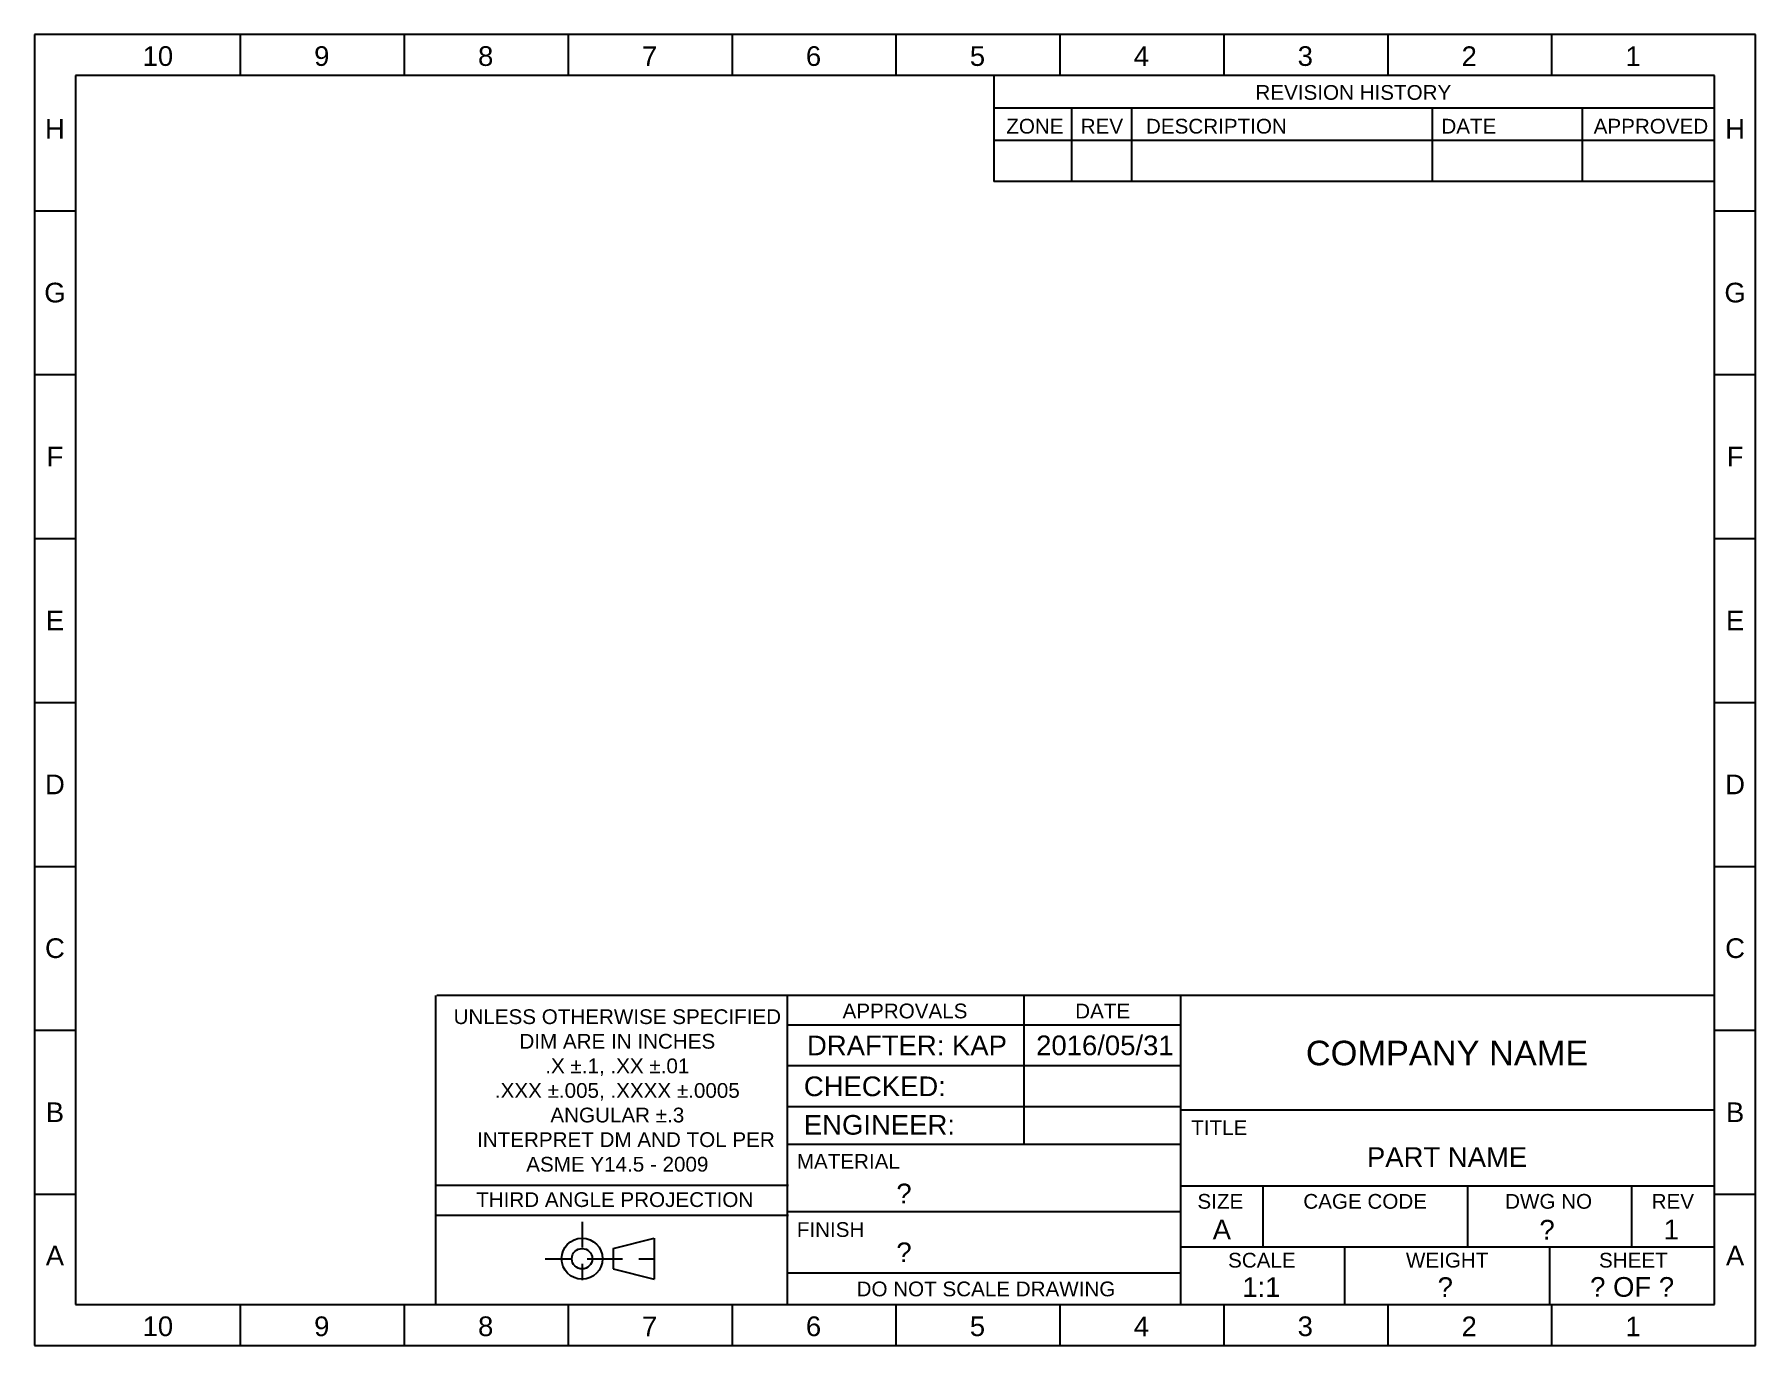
# Model space of a CAD drawing. Header units: inches. Extents: x 0.2 to 10.8, y 0.2 to 8.2.
import ezdxf

# ---------------------------------------------------------------- set-up
doc = ezdxf.new("R2010")
doc.units = ezdxf.units.IN
doc.header["$LTSCALE"] = 0.5
doc.header["$MEASUREMENT"] = 0
doc.linetypes.add('CENTER', pattern=[2, 1.25, -0.25, 0.25, -0.25])
for name, color, linetype in [('Center', 7, 'CENTER'), ('Dimension', 7, 'Continuous'), ('Visible', 1, 'Continuous')]:
    doc.layers.add(name, color=color, linetype=linetype)
doc.styles.get("Standard").update_dxf_attribs({"font": 'arial.ttf', "height": 0.12})
doc.styles.add('vert', font='arial.ttf', dxfattribs={"height": 0.12})

msp = doc.modelspace()

# ---------------------------------------------------------------- linework, layer by layer
at = {"layer": 'Center', "ltscale": 0.25}
for p, q in [((3.591, 1.005), (3.591, 0.555)), ((3.366, 0.78), (3.816, 0.78)), ((3.681, 0.78), (4.131, 0.78))]:
    msp.add_line(p, q, dxfattribs=at)
at = {"layer": 'Dimension'}
for p, q in [((3.781, 0.843), (4.031, 0.905)), ((3.781, 0.843), (3.781, 0.718)), ((4.031, 0.905), (4.031, 0.655)), ((3.781, 0.718), (4.031, 0.655))]:
    msp.add_line(p, q, dxfattribs=at)
for radius in [0.125, 0.0625]:
    msp.add_circle((3.591, 0.78), radius, dxfattribs=at)
at = {"layer": 'Visible'}
for p, q in [((10.75, 8.25), (0.25, 8.25)), ((0.25, 8.25), (0.25, 0.25)), ((1.506, 8.25), (1.506, 8)), ((2.506, 8.25), (2.506, 8)), ((3.506, 8.25), (3.506, 8)), ((4.506, 8.25), (4.506, 8)), ((5.506, 8.25), (5.506, 8)), ((6.506, 8.25), (6.506, 8)), ((7.506, 8.25), (7.506, 8)), ((8.506, 8.25), (8.506, 8)), ((9.506, 8.25), (9.506, 8)), ((10.75, 0.25), (10.75, 8.25)), ((10.5, 8), (0.5, 8)), ((0.5, 8), (0.5, 0.5)), ((6.102, 8), (6.102, 7.353)), ((10.5, 0.5), (10.5, 8)), ((10.5, 7.801), (6.102, 7.801)), ((6.577, 7.801), (6.577, 7.353)), ((6.942, 7.801), (6.942, 7.353)), ((8.776, 7.801), (8.776, 7.353)), ((9.693, 7.801), (9.693, 7.353)), ((10.5, 7.603), (6.102, 7.603)), ((10.5, 7.353), (6.102, 7.353)), ((0.25, 7.174), (0.5, 7.174)), ((10.5, 7.174), (10.75, 7.174)), ((0.25, 6.174), (0.5, 6.174)), ((10.5, 6.174), (10.75, 6.174)), ((0.25, 5.174), (0.5, 5.174)), ((10.5, 5.174), (10.75, 5.174)), ((0.25, 4.174), (0.5, 4.174)), ((10.5, 4.174), (10.75, 4.174)), ((0.25, 3.174), (0.5, 3.174)), ((10.5, 3.174), (10.75, 3.174)), ((2.697, 2.385), (2.697, 0.5)), ((10.5, 2.385), (2.704, 2.385)), ((4.843, 2.385), (4.843, 0.5)), ((6.286, 2.385), (6.286, 1.477)), ((7.243, 1.5), (7.243, 2.385)), ((7.243, 2.206), (4.843, 2.206)), ((0.25, 2.174), (0.5, 2.174)), ((10.5, 2.174), (10.75, 2.174)), ((7.243, 1.956), (4.843, 1.956)), ((7.243, 1.706), (4.843, 1.706)), ((7.243, 1.688), (10.493, 1.688)), ((7.243, 1.477), (4.843, 1.477)), ((7.243, 1), (7.243, 1.5)), ((0.25, 1.174), (0.5, 1.174)), ((2.704, 1.228), (4.85, 1.228)), ((7.243, 1.224), (10.493, 1.224)), ((7.743, 1.224), (7.743, 0.852)), ((8.993, 1.224), (8.993, 0.852)), ((9.993, 1.224), (9.993, 0.852)), ((10.5, 1.174), (10.75, 1.174)), ((7.243, 1.067), (4.843, 1.067)), ((2.704, 1.045), (4.85, 1.045)), ((7.243, 0.5), (7.243, 1)), ((7.243, 0.852), (10.493, 0.852)), ((8.243, 0.852), (8.243, 0.5)), ((9.493, 0.852), (9.493, 0.5)), ((4.843, 0.693), (7.243, 0.693)), ((0.5, 0.5), (10.5, 0.5)), ((1.506, 0.5), (1.506, 0.25)), ((2.506, 0.5), (2.506, 0.25)), ((3.506, 0.5), (3.506, 0.25)), ((4.506, 0.5), (4.506, 0.25)), ((5.506, 0.5), (5.506, 0.25)), ((6.506, 0.5), (6.506, 0.25)), ((7.506, 0.5), (7.506, 0.25)), ((8.506, 0.5), (8.506, 0.25)), ((9.506, 0.5), (9.506, 0.25)), ((0.25, 0.25), (10.75, 0.25))]:
    msp.add_line(p, q, dxfattribs=at)

# ---------------------------------------------------------------- texts
at = {"layer": 'Center', "char_height": 0.09, "attachment_point": 1, "style": 'vert'}
for s, insert, width in [('REVISION HISTORY', (7.699, 7.941), 3.04654), ('ZONE   REV    DESCRIPTION                           DATE                 APPROVED', (6.179, 7.735), 5.48906)]:
    msp.add_mtext(s, dxfattribs=dict(at, insert=insert, width=width))
at = {"layer": 'Dimension', "char_height": 0.12, "attachment_point": 5}
for s, insert, width in [('10', (1.003, 8.117), 0.99551), ('9', (2.003, 8.117), 0.99551), ('8', (3.003, 8.117), 0.99551), ('7', (4.003, 8.117), 0.99551), ('6', (5.003, 8.117), 0.99551), ('5', (6.003, 8.117), 0.99551), ('4', (7.003, 8.117), 0.99551), ('3', (8.003, 8.117), 0.99551), ('2', (9.003, 8.117), 0.99551), ('1', (10.003, 8.117), 0.99551), ('A', (0.375, 0.799), 0.25), ('A', (10.625, 0.799), 0.25), ('10', (1.003, 0.367), 0.99551), ('9', (2.003, 0.367), 0.99551), ('8', (3.003, 0.367), 0.99551), ('7', (4.003, 0.367), 0.99551), ('6', (5.003, 0.367), 0.99551), ('5', (6.003, 0.367), 0.99551), ('4', (7.003, 0.367), 0.99551), ('3', (8.003, 0.367), 0.99551), ('2', (9.003, 0.367), 0.99551), ('1', (10.003, 0.367), 0.99551)]:
    msp.add_mtext(s, dxfattribs=dict(at, insert=insert, width=width))
at = {"layer": 'Dimension', "style": 'vert'}
for s, insert, char_height, width, attachment_point in [('H', (0.375, 7.674), 0.12, 0.25, 5), ('H', (10.625, 7.674), 0.12, 0.25, 5), ('G', (0.375, 6.674), 0.12, 0.25, 5), ('G', (10.625, 6.674), 0.12, 0.25, 5), ('F', (0.375, 5.674), 0.12, 0.25, 5), ('F', (10.625, 5.674), 0.12, 0.25, 5), ('E', (0.375, 4.674), 0.12, 0.25, 5), ('E', (10.625, 4.674), 0.12, 0.25, 5), ('D', (0.375, 3.674), 0.12, 0.25, 5), ('D', (10.625, 3.674), 0.12, 0.25, 5), ('C', (0.375, 2.674), 0.12, 0.25, 5), ('C', (10.625, 2.674), 0.12, 0.25, 5), ('\\pxi1;APPROVALS', (5.516, 2.291), 0.09, 1.4428, 5), ('\\pxi1;DATE', (6.722, 2.291), 0.09, 1.4428, 5), ('{\\H0.75x;UNLESS OTHERWISE SPECIFIED\\PDIM ARE IN INCHES\\P.X %%P.1, .XX %%P.01\\P.XXX %%P.005, .XXXX %%P.0005\\PANGULAR %%P.3\\P   INTERPRET DM AND TOL PER\\PASME Y14.5 - 2009}', (3.806, 1.806), 0.12, 2.06137, 5), ('\\pxi1;DRAFTER: KAP', (4.843, 2.081), 0.12, 1.4428, 4), ('\\pxi1;2016/05/31', (6.241, 2.081), 0.12, 1.4428, 4), ('COMPANY NAME', (8.868, 2.034), 0.15, 3.25, 5), ('\\pxi1;CHECKED:  ', (4.824, 1.831), 0.12, 1.4428, 4), ('B', (0.375, 1.674), 0.12, 0.25, 5), ('B', (10.625, 1.674), 0.12, 0.25, 5), ('\\pxi1;ENGINEER:  ', (4.824, 1.596), 0.12, 1.4428, 4), ('\\pxi1;TITLE', (7.217, 1.625), 0.09, 0.54048, 1), ('MATERIAL', (4.901, 1.419), 0.09, 1.4428, 1), ('PART NAME', (8.868, 1.4), 0.12, 3.25, 5), ('THIRD ANGLE PROJECTION', (2.945, 1.14), 0.09, 2.14584, 4), ('?', (5.555, 1.178), 0.12, 1.24402, 5), ('SIZE', (7.345, 1.175), 0.09, 0.49751, 1), ('CAGE CODE', (7.991, 1.175), 0.09, 0.80635, 1), ('DWG NO', (9.222, 1.175), 0.09, 0.58285, 1), ('REV', (10.116, 1.175), 0.09, 0.49751, 1), ('FINISH', (4.901, 1.003), 0.09, 1.4428, 1), ('A', (7.438, 1.018), 0.12, 0.60136, 1), ('?', (9.478, 0.957), 0.12, 0.60136, 5), ('1', (10.189, 1.018), 0.12, 0.60136, 1), ('?', (5.555, 0.819), 0.12, 1.24402, 5), ('SCALE', (7.532, 0.816), 0.09, 0.49751, 1), ('WEIGHT', (8.617, 0.816), 0.09, 0.49751, 1), ('SHEET', (9.795, 0.816), 0.09, 0.49751, 1), ('\\pxi1;DO NOT SCALE DRAWING', (6.01, 0.595), 0.09, 2.04557, 5), ('1:1', (7.735, 0.607), 0.12, 0.60136, 5), ('?', (8.857, 0.607), 0.12, 0.60136, 5), ('\\pxi-1,l2;? OF ?', (9.937, 0.607), 0.12, 0.99961, 5)]:
    msp.add_mtext(s, dxfattribs=dict(at, insert=insert, char_height=char_height, width=width, attachment_point=attachment_point))

doc.saveas('drawing.dxf')
